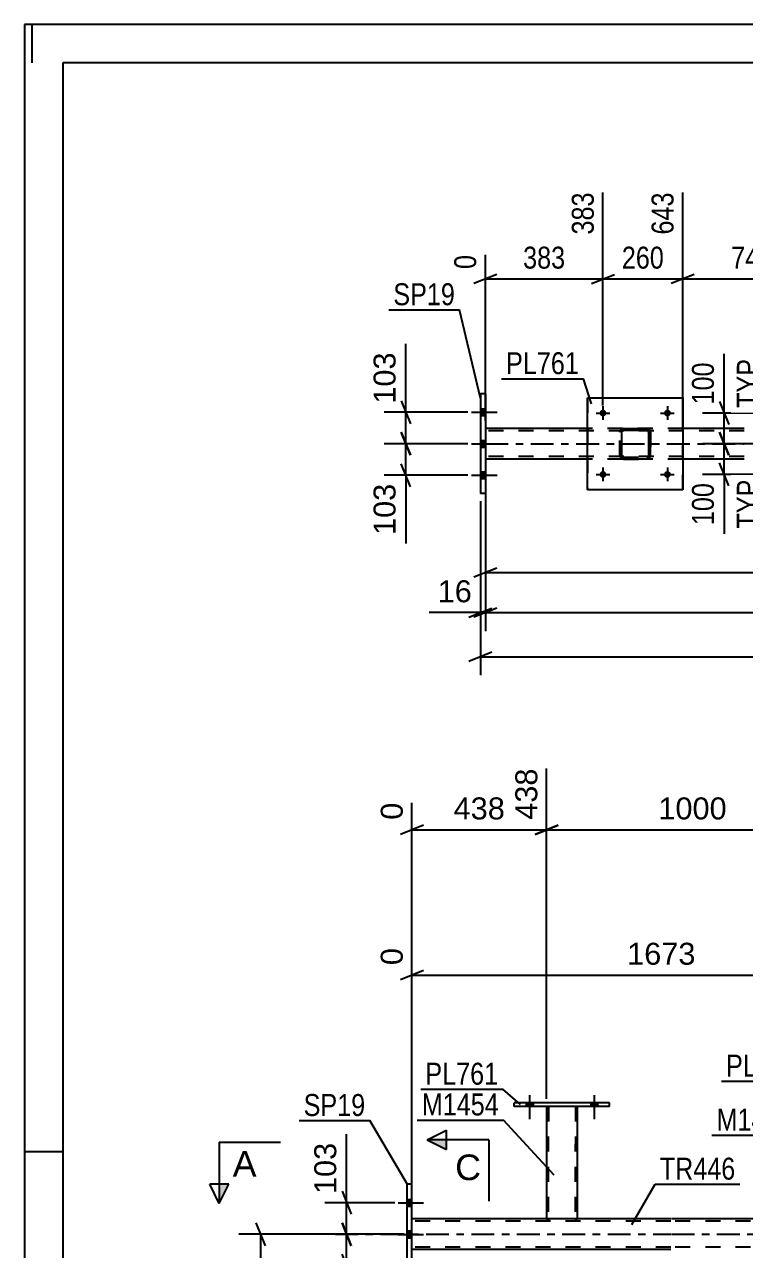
# Model space of a CAD drawing. Header units: millimetres. Extents: x 0 to 841, y 0 to 594.
# Drawn here: x 0 to 93.9, y 434.3 to 594 of the extents above; entities that cross this region are included whole.
import ezdxf

# ---------------------------------------------------------------- set-up
doc = ezdxf.new("R2010")
doc.units = ezdxf.units.MM
doc.linetypes.add('DXK_LINE_DOT2', pattern=[3.9198, 1.9599, -1.9599])
doc.linetypes.add('DXK_LINE_DOT3', pattern=[5.9187, 2.979, -0.9799, 0.9799, -0.9799])
doc.styles.add('Arial', font='ARIAL.TTF', dxfattribs={"height": 0.2})
doc.styles.add('Arial Narrow', font='ARIALN.TTF', dxfattribs={"height": 0.2})

# ---------------------------------------------------------------- blocks, each defined once
blk = doc.blocks.new('Unknown-318892525-1113')
at = {"color": 5, "linetype": 'Continuous'}
for p, q in [((841, 594), (0, 594)), ((0, 594), (0, 0)), ((1, 589), (1, 594)), ((836, 589), (5, 589)), ((5, 589), (5, 5)), ((5, 447), (0, 447))]:
    blk.add_line(p, q, dxfattribs=at)
blk = doc.blocks.new('Part-318892525-4693 - 4655')
at = {"color": 2, "linetype": 'Continuous'}
for p, q in [((49.87, 429.78), (49.87, 442.78)), ((50.51, 442.78), (49.87, 442.78)), ((50.51, 429.78), (50.51, 442.78)), ((49.87, 429.78), (50.51, 429.78))]:
    blk.add_line(p, q, dxfattribs=at)
blk = doc.blocks.new('Bolt-318892525-4871 - 4655')
at = {"linetype": 'Continuous'}
for points in [[(50.51, 439.94), (50.51, 440.82), (49.87, 440.82), (49.87, 439.94)], [(50.51, 439.94), (50.51, 440.82), (49.87, 440.82), (49.87, 439.94)], [(50.51, 439.94), (50.51, 440.82), (49.87, 440.82), (49.87, 439.94)], [(50.51, 435.82), (50.51, 436.7), (49.87, 436.7), (49.87, 435.82)], [(50.51, 435.82), (50.51, 436.7), (49.87, 436.7), (49.87, 435.82)], [(50.51, 431.74), (50.51, 432.62), (49.87, 432.62), (49.87, 431.74)], [(50.51, 431.74), (50.51, 432.62), (49.87, 432.62), (49.87, 431.74)], [(50.51, 431.74), (50.51, 432.62), (49.87, 432.62), (49.87, 431.74)]]:
    blk.add_hatch(color=1, dxfattribs=at).paths.add_polyline_path(points)
at = {"color": 1, "linetype": 'Continuous'}
for p, q in [((49.87, 440.82), (50.51, 440.82)), ((49.87, 440.82), (50.51, 440.82)), ((49.87, 440.82), (50.51, 440.82)), ((48.71, 440.38), (52.03, 440.38)), ((48.71, 440.38), (52.03, 440.38)), ((48.71, 440.38), (52.03, 440.38)), ((49.87, 439.94), (50.51, 439.94)), ((49.87, 439.94), (50.51, 439.94)), ((49.87, 439.94), (50.51, 439.94)), ((48.71, 436.26), (52.03, 436.26)), ((48.71, 436.26), (52.03, 436.26)), ((49.87, 436.7), (50.51, 436.7)), ((49.87, 436.7), (50.51, 436.7)), ((49.87, 435.82), (50.51, 435.82)), ((49.87, 435.82), (50.51, 435.82)), ((48.71, 432.18), (52.03, 432.18)), ((48.71, 432.18), (52.03, 432.18)), ((48.71, 432.18), (52.03, 432.18)), ((49.87, 432.62), (50.51, 432.62)), ((49.87, 432.62), (50.51, 432.62)), ((49.87, 432.62), (50.51, 432.62)), ((49.87, 431.74), (50.51, 431.74)), ((49.87, 431.74), (50.51, 431.74)), ((49.87, 431.74), (50.51, 431.74))]:
    blk.add_line(p, q, dxfattribs=at)
blk = doc.blocks.new('Part-318892525-5019 - 4655')
at = {"color": 2, "linetype": 'Continuous'}
for p, q in [((68.05, 452.92), (68.04, 438.28)), ((72.05, 452.92), (72.04, 438.28)), ((68.08, 438.28), (68.04, 438.28)), ((68.18, 438.28), (68.08, 438.28)), ((68.34, 438.28), (68.18, 438.28)), ((71.74, 438.28), (68.34, 438.28)), ((71.9, 438.28), (71.74, 438.28)), ((72, 438.28), (71.9, 438.28)), ((72.04, 438.28), (72, 438.28))]:
    blk.add_line(p, q, dxfattribs=at)
at = {"color": 7, "linetype": 'DXK_LINE_DOT2'}
for p, q in [((68.05, 452.92), (68.05, 452.92)), ((68.05, 452.92), (68.05, 452.92)), ((68.05, 452.92), (68.05, 452.92)), ((68.08, 452.92), (68.05, 452.92)), ((68.05, 452.92), (68.08, 452.92)), ((68.19, 452.92), (68.08, 452.92)), ((68.08, 452.92), (68.19, 452.92)), ((68.34, 452.92), (68.19, 452.92)), ((68.19, 452.92), (68.34, 452.92)), ((68.29, 452.92), (68.28, 438.28)), ((68.29, 452.92), (68.29, 452.92)), ((68.3, 452.92), (68.29, 452.92)), ((68.29, 452.92), (68.3, 452.92)), ((68.36, 452.92), (68.3, 452.92)), ((68.3, 452.92), (68.36, 452.92)), ((71.75, 452.92), (68.34, 452.92)), ((71.75, 452.92), (68.34, 452.92)), ((71.66, 452.92), (68.36, 452.92)), ((68.36, 452.92), (68.43, 452.92)), ((71.74, 452.92), (68.43, 452.92)), ((71.74, 452.92), (71.66, 452.92)), ((71.79, 452.92), (71.74, 452.92)), ((71.74, 452.92), (71.79, 452.92)), ((71.75, 452.92), (71.91, 452.92)), ((71.91, 452.92), (71.75, 452.92)), ((71.81, 452.92), (71.79, 452.92)), ((71.79, 452.92), (71.81, 452.92)), ((71.81, 452.92), (71.8, 438.28)), ((71.81, 452.92), (71.81, 452.92)), ((71.91, 452.92), (72.01, 452.92)), ((72.01, 452.92), (71.91, 452.92)), ((72.01, 452.92), (72.05, 452.92)), ((72.05, 452.92), (72.01, 452.92)), ((72.05, 452.92), (72.05, 452.92)), ((72.05, 452.92), (72.05, 452.92)), ((72.05, 452.92), (72.05, 452.92)), ((68.04, 438.28), (68.08, 438.28)), ((68.08, 438.28), (68.18, 438.28)), ((68.18, 438.28), (68.34, 438.28)), ((68.3, 438.28), (68.28, 438.28)), ((68.28, 438.28), (68.3, 438.28)), ((68.35, 438.28), (68.3, 438.28)), ((68.3, 438.28), (68.34, 438.28)), ((71.74, 438.28), (68.34, 438.28)), ((68.34, 438.28), (68.35, 438.28)), ((71.65, 438.28), (68.35, 438.28)), ((68.35, 438.28), (68.43, 438.28)), ((71.73, 438.28), (68.43, 438.28)), ((71.73, 438.28), (71.65, 438.28)), ((71.78, 438.28), (71.73, 438.28)), ((71.73, 438.28), (71.78, 438.28)), ((71.74, 438.28), (71.9, 438.28)), ((71.8, 438.28), (71.78, 438.28)), ((71.78, 438.28), (71.8, 438.28)), ((71.9, 438.28), (72, 438.28)), ((72, 438.28), (72.04, 438.28))]:
    blk.add_line(p, q, dxfattribs=at)
blk = doc.blocks.new('Part-318892525-5024 - 4655')
at = {"color": 2, "linetype": 'Continuous'}
for p, q in [((63.85, 452.92), (63.85, 453.4)), ((76.25, 453.4), (63.85, 453.4)), ((76.25, 452.92), (63.85, 452.92)), ((76.25, 452.92), (76.25, 453.4))]:
    blk.add_line(p, q, dxfattribs=at)
blk = doc.blocks.new('Part-318892525-5029 - 4655')
at = {"color": 2, "linetype": 'Continuous'}
for p, q in [((68.04, 438.28), (50.51, 438.28)), ((84.25, 438.28), (72.04, 438.28)), ((106.1, 438.28), (84.35, 438.28)), ((84.25, 434.28), (50.51, 434.28))]:
    blk.add_line(p, q, dxfattribs=at)
at = {"color": 7, "linetype": 'DXK_LINE_DOT2'}
for p, q in [((50.51, 434.28), (50.51, 438.28)), ((84.25, 437.96), (50.51, 437.96)), ((72.04, 438.28), (68.04, 438.28)), ((768.84, 437.96), (84.35, 437.96)), ((84.25, 434.6), (50.51, 434.6)), ((768.84, 434.6), (84.35, 434.6))]:
    blk.add_line(p, q, dxfattribs=at)
at = {"color": 7, "linetype": 'DXK_LINE_DOT3'}
for p, q in [((40.51, 436.28), (84.25, 436.28)), ((84.35, 436.28), (778.64, 436.28))]:
    blk.add_line(p, q, dxfattribs=at)
blk = doc.blocks.new('Bolt-318892525-5100 - 4655')
at = {"linetype": 'Continuous'}
for points in [[(65.41, 452.92), (66.29, 452.92), (66.29, 453.4), (65.41, 453.4)], [(73.81, 452.92), (74.69, 452.92), (74.69, 453.4), (73.81, 453.4)]]:
    blk.add_hatch(color=1, dxfattribs=at).paths.add_polyline_path(points)
at = {"color": 1, "linetype": 'Continuous'}
for p, q in [((65.85, 454.4), (65.85, 451.28)), ((74.25, 454.4), (74.25, 451.28)), ((65.41, 453.4), (65.41, 452.92)), ((66.29, 453.4), (66.29, 452.92)), ((73.81, 453.4), (73.81, 452.92)), ((74.69, 453.4), (74.69, 452.92))]:
    blk.add_line(p, q, dxfattribs=at)
blk = doc.blocks.new('Bolt-318892525-5129 - 4655')
at = {"linetype": 'Continuous'}
for points in [[(65.41, 452.92), (66.29, 452.92), (66.29, 453.4), (65.41, 453.4)], [(73.81, 452.92), (74.69, 452.92), (74.69, 453.4), (73.81, 453.4)]]:
    blk.add_hatch(color=1, dxfattribs=at).paths.add_polyline_path(points)
at = {"color": 1, "linetype": 'Continuous'}
for p, q in [((65.85, 454.4), (65.85, 451.28)), ((74.25, 454.4), (74.25, 451.28)), ((65.41, 453.4), (65.41, 452.92)), ((66.29, 453.4), (66.29, 452.92)), ((73.81, 453.4), (73.81, 452.92)), ((74.69, 453.4), (74.69, 452.92))]:
    blk.add_line(p, q, dxfattribs=at)
blk = doc.blocks.new('Part-318892525-6570 - 6435')
at = {"color": 2, "linetype": 'Continuous'}
for p, q in [((60.08, 545.84), (59.44, 545.84)), ((59.44, 545.84), (59.44, 532.84)), ((60.08, 545.84), (60.08, 532.84)), ((60.08, 532.84), (59.44, 532.84))]:
    blk.add_line(p, q, dxfattribs=at)
blk = doc.blocks.new('Bolt-318892525-6442 - 6435')
at = {"linetype": 'Continuous'}
for points in [[(74.97, 543.34), (74.98, 543.43), (75.01, 543.52), (75.05, 543.6), (75.12, 543.66), (75.19, 543.72), (75.27, 543.76), (75.36, 543.77), (75.46, 543.77), (75.55, 543.76), (75.63, 543.72), (75.7, 543.66), (75.77, 543.6), (75.81, 543.52), (75.84, 543.43), (75.85, 543.34), (75.84, 543.25), (75.81, 543.16), (75.77, 543.08), (75.7, 543.01), (75.63, 542.96), (75.55, 542.92), (75.46, 542.9), (75.36, 542.9), (75.27, 542.92), (75.19, 542.96), (75.12, 543.01), (75.05, 543.08), (75.01, 543.16), (74.98, 543.25)], [(83.37, 543.34), (83.38, 543.43), (83.41, 543.52), (83.45, 543.6), (83.52, 543.66), (83.59, 543.72), (83.67, 543.76), (83.76, 543.77), (83.86, 543.77), (83.95, 543.76), (84.03, 543.72), (84.1, 543.66), (84.17, 543.6), (84.21, 543.52), (84.24, 543.43), (84.25, 543.34), (84.24, 543.25), (84.21, 543.16), (84.17, 543.08), (84.1, 543.01), (84.03, 542.96), (83.95, 542.92), (83.86, 542.9), (83.76, 542.9), (83.67, 542.92), (83.59, 542.96), (83.52, 543.01), (83.45, 543.08), (83.41, 543.16), (83.38, 543.25)]]:
    blk.add_hatch(color=1, dxfattribs=at).paths.add_polyline_path(points)
at = {"color": 1, "linetype": 'Continuous'}
for p, q in [((74.53, 543.34), (76.29, 543.34)), ((75.41, 544.22), (75.41, 542.46)), ((82.93, 543.34), (84.69, 543.34)), ((83.81, 544.22), (83.81, 542.46))]:
    blk.add_line(p, q, dxfattribs=at)
blk = doc.blocks.new('Part-318892525-6510 - 6435')
at = {"color": 7, "linetype": 'DXK_LINE_DOT2'}
for p, q in [((77.6, 540.86), (77.64, 541.04)), ((77.6, 540.86), (77.61, 540.86)), ((77.6, 537.82), (77.6, 540.86)), ((77.65, 541.04), (77.61, 540.86)), ((77.61, 537.82), (77.61, 540.86)), ((77.86, 540.95), (77.84, 540.86)), ((77.85, 540.86), (77.84, 540.86)), ((77.84, 540.86), (77.84, 537.82)), ((77.85, 540.86), (77.87, 540.95)), ((77.85, 537.82), (77.85, 540.86)), ((77.92, 541.03), (77.86, 540.95)), ((77.87, 540.95), (77.92, 541.03)), ((77.9, 541.3), (78.08, 541.34)), ((78.09, 541.34), (77.91, 541.3)), ((77.92, 541.03), (78, 541.08)), ((77.99, 541.08), (77.92, 541.03)), ((78.08, 541.1), (77.99, 541.08)), ((78, 541.08), (78.09, 541.1)), ((78.09, 541.34), (78.08, 541.34)), ((78.08, 541.34), (81.12, 541.34)), ((78.08, 541.1), (78.09, 541.1)), ((81.12, 541.1), (78.08, 541.1)), ((78.09, 541.34), (81.13, 541.34)), ((78.09, 541.1), (81.13, 541.1)), ((81.12, 541.34), (81.13, 541.34)), ((81.12, 541.34), (81.31, 541.3)), ((81.13, 541.1), (81.12, 541.1)), ((81.22, 541.08), (81.12, 541.1)), ((81.31, 541.3), (81.13, 541.34)), ((81.13, 541.1), (81.22, 541.08)), ((81.22, 541.08), (81.22, 541.08)), ((81.22, 541.08), (81.3, 541.03)), ((81.29, 541.03), (81.22, 541.08)), ((81.35, 540.95), (81.29, 541.03)), ((81.3, 541.03), (81.35, 540.95)), ((81.35, 540.95), (81.37, 540.86)), ((81.36, 540.86), (81.35, 540.95)), ((81.37, 540.86), (81.36, 540.86)), ((81.36, 540.86), (81.36, 537.82)), ((81.37, 537.82), (81.37, 540.86)), ((81.57, 541.04), (81.6, 540.86)), ((81.61, 540.86), (81.57, 541.04)), ((81.61, 540.86), (81.6, 540.86)), ((81.6, 540.86), (81.6, 537.82)), ((81.61, 537.82), (81.61, 540.86)), ((77.61, 537.82), (77.6, 537.82)), ((77.64, 537.63), (77.6, 537.82)), ((77.61, 537.82), (77.65, 537.63)), ((77.84, 537.82), (77.85, 537.82)), ((77.84, 537.82), (77.86, 537.73)), ((77.87, 537.72), (77.85, 537.82)), ((77.86, 537.73), (77.92, 537.65)), ((77.92, 537.65), (77.87, 537.72)), ((77.9, 537.37), (77.91, 537.37)), ((78.08, 537.34), (77.9, 537.37)), ((77.91, 537.37), (78.09, 537.34)), ((78, 537.59), (77.92, 537.65)), ((77.92, 537.65), (77.99, 537.6)), ((77.99, 537.6), (78.08, 537.58)), ((78.09, 537.58), (78, 537.59)), ((78.09, 537.58), (78.08, 537.58)), ((78.08, 537.58), (81.12, 537.58)), ((78.09, 537.34), (78.08, 537.34)), ((78.08, 537.34), (81.12, 537.34)), ((78.09, 537.58), (81.13, 537.58)), ((78.09, 537.34), (81.13, 537.34)), ((81.12, 537.58), (81.22, 537.6)), ((81.12, 537.58), (81.13, 537.58)), ((81.31, 537.37), (81.12, 537.34)), ((81.12, 537.34), (81.13, 537.34)), ((81.22, 537.59), (81.13, 537.58)), ((81.13, 537.34), (81.31, 537.37)), ((81.3, 537.65), (81.22, 537.59)), ((81.22, 537.6), (81.29, 537.65)), ((81.29, 537.65), (81.35, 537.73)), ((81.35, 537.72), (81.3, 537.65)), ((81.37, 537.82), (81.35, 537.72)), ((81.35, 537.73), (81.36, 537.82)), ((81.36, 537.82), (81.37, 537.82)), ((81.6, 537.82), (81.57, 537.63)), ((81.57, 537.63), (81.61, 537.82)), ((81.6, 537.82), (81.61, 537.82))]:
    blk.add_line(p, q, dxfattribs=at)
at = {"color": 7, "linetype": 'DXK_LINE_DOT3'}
blk.add_line((79.61, 539.34), (79.6, 539.34), dxfattribs=at)
at = {"color": 7, "linetype": 'DXK_LINE_DOT2'}
for centre, start, end in [((78.08, 540.86), 112.5, 157.5), ((78.09, 540.86), 112.5, 157.5), ((81.12, 540.86), 22.5, 67.5), ((81.13, 540.86), 22.5, 67.5), ((78.08, 537.82), 202.5, 247.5), ((78.09, 537.82), 202.5, 247.5), ((81.12, 537.82), 292.5, 337.5), ((81.13, 537.82), 292.5, 337.5)]:
    blk.add_arc(centre, 0.48, start, end, dxfattribs=at)
blk = doc.blocks.new('Bolt-318892525-6516 - 6435')
at = {"linetype": 'Continuous'}
for points in [[(59.44, 543.88), (59.44, 543), (60.08, 543), (60.08, 543.88)], [(59.44, 543.88), (59.44, 543), (60.08, 543), (60.08, 543.88)], [(59.44, 543.88), (59.44, 543), (60.08, 543), (60.08, 543.88)], [(59.44, 539.76), (59.44, 538.88), (60.08, 538.88), (60.08, 539.76)], [(59.44, 539.76), (59.44, 538.88), (60.08, 538.88), (60.08, 539.76)], [(59.44, 535.68), (59.44, 534.8), (60.08, 534.8), (60.08, 535.68)], [(59.44, 535.68), (59.44, 534.8), (60.08, 534.8), (60.08, 535.68)], [(59.44, 535.68), (59.44, 534.8), (60.08, 534.8), (60.08, 535.68)]]:
    blk.add_hatch(color=1, dxfattribs=at).paths.add_polyline_path(points)
at = {"color": 1, "linetype": 'Continuous'}
for p, q in [((58.28, 543.44), (61.6, 543.44)), ((58.28, 543.44), (61.6, 543.44)), ((58.28, 543.44), (61.6, 543.44)), ((59.44, 543.88), (60.08, 543.88)), ((59.44, 543.88), (60.08, 543.88)), ((59.44, 543.88), (60.08, 543.88)), ((59.44, 543), (60.08, 543)), ((59.44, 543), (60.08, 543)), ((59.44, 543), (60.08, 543)), ((58.28, 539.32), (61.6, 539.32)), ((58.28, 539.32), (61.6, 539.32)), ((59.44, 539.76), (60.08, 539.76)), ((59.44, 539.76), (60.08, 539.76)), ((59.44, 538.88), (60.08, 538.88)), ((59.44, 538.88), (60.08, 538.88)), ((58.28, 535.24), (61.6, 535.24)), ((58.28, 535.24), (61.6, 535.24)), ((58.28, 535.24), (61.6, 535.24)), ((59.44, 535.68), (60.08, 535.68)), ((59.44, 535.68), (60.08, 535.68)), ((59.44, 535.68), (60.08, 535.68)), ((59.44, 534.8), (60.08, 534.8)), ((59.44, 534.8), (60.08, 534.8)), ((59.44, 534.8), (60.08, 534.8))]:
    blk.add_line(p, q, dxfattribs=at)
blk = doc.blocks.new('Bolt-318892525-6454 - 6435')
at = {"linetype": 'Continuous'}
for points in [[(74.97, 535.34), (74.98, 535.43), (75.01, 535.52), (75.05, 535.6), (75.12, 535.66), (75.19, 535.72), (75.27, 535.76), (75.36, 535.77), (75.46, 535.77), (75.55, 535.76), (75.63, 535.72), (75.7, 535.66), (75.77, 535.6), (75.81, 535.52), (75.84, 535.43), (75.85, 535.34), (75.84, 535.25), (75.81, 535.16), (75.77, 535.08), (75.7, 535.01), (75.63, 534.96), (75.55, 534.92), (75.46, 534.9), (75.36, 534.9), (75.27, 534.92), (75.19, 534.96), (75.12, 535.01), (75.05, 535.08), (75.01, 535.16), (74.98, 535.25)], [(83.37, 535.34), (83.38, 535.43), (83.41, 535.52), (83.45, 535.6), (83.52, 535.66), (83.59, 535.72), (83.67, 535.76), (83.76, 535.77), (83.86, 535.77), (83.95, 535.76), (84.03, 535.72), (84.1, 535.66), (84.17, 535.6), (84.21, 535.52), (84.24, 535.43), (84.25, 535.34), (84.24, 535.25), (84.21, 535.16), (84.17, 535.08), (84.1, 535.01), (84.03, 534.96), (83.95, 534.92), (83.86, 534.9), (83.76, 534.9), (83.67, 534.92), (83.59, 534.96), (83.52, 535.01), (83.45, 535.08), (83.41, 535.16), (83.38, 535.25)]]:
    blk.add_hatch(color=1, dxfattribs=at).paths.add_polyline_path(points)
at = {"color": 1, "linetype": 'Continuous'}
for p, q in [((74.53, 535.34), (76.29, 535.34)), ((75.41, 536.22), (75.41, 534.46)), ((82.93, 535.34), (84.69, 535.34)), ((83.81, 536.22), (83.81, 534.46))]:
    blk.add_line(p, q, dxfattribs=at)
blk = doc.blocks.new('Part-318892525-6492 - 6435')
at = {"color": 2, "linetype": 'Continuous'}
for p, q in [((73.41, 541.34), (60.08, 541.34)), ((93.81, 541.34), (85.81, 541.34)), ((73.41, 537.34), (60.08, 537.34)), ((93.81, 537.34), (85.81, 537.34))]:
    blk.add_line(p, q, dxfattribs=at)
at = {"color": 7, "linetype": 'DXK_LINE_DOT2'}
for p, q in [((60.08, 541.34), (60.08, 537.34)), ((93.81, 541.02), (60.08, 541.02)), ((85.81, 541.34), (73.41, 541.34)), ((93.81, 537.66), (60.08, 537.66)), ((85.81, 537.34), (73.41, 537.34))]:
    blk.add_line(p, q, dxfattribs=at)
at = {"color": 7, "linetype": 'DXK_LINE_DOT3'}
blk.add_line((60.08, 539.34), (93.81, 539.34), dxfattribs=at)
blk = doc.blocks.new('Part-318892525-6497 - 6435')
at = {"color": 2, "linetype": 'Continuous'}
for p, q in [((73.41, 533.34), (73.41, 545.34)), ((73.41, 545.34), (73.41, 545.34)), ((73.41, 545.34), (85.81, 545.34)), ((85.81, 545.34), (85.81, 533.34)), ((73.41, 533.34), (73.41, 533.34)), ((85.81, 533.34), (73.41, 533.34))]:
    blk.add_line(p, q, dxfattribs=at)
at = {"color": 7, "linetype": 'DXK_LINE_DOT2'}
for p, q in [((73.41, 545.34), (73.41, 533.34)), ((73.41, 545.34), (73.41, 545.34)), ((85.81, 533.34), (85.81, 545.34)), ((73.41, 533.34), (73.41, 533.34))]:
    blk.add_line(p, q, dxfattribs=at)
blk = doc.blocks.new('StraightDimension-318892525-6076 - 4655')
at = {"color": 7, "linetype": 'Continuous'}
for p, q in [((31.4, 434.78), (30.2, 437.78)), ((49.51, 436.28), (27.95, 436.28)), ((30.8, 310.42), (30.8, 436.28)), ((30.2, 311.92), (31.4, 308.92)), ((92.51, 310.42), (27.95, 310.42))]:
    blk.add_line(p, q, dxfattribs=at)
at = {"color": 0}
blk.add_wipeout([(30.05, 378.4), (25.85, 378.4), (25.85, 368.31), (30.05, 368.31)], dxfattribs=at)
at = {"color": 3, "style": 'Arial'}
blk.add_text('3147', height=2.865, rotation=90.0002, dxfattribs=at).set_placement((29.45, 368.91))
blk = doc.blocks.new('StraightDimension-318892525-5683 - 4655')
at = {"color": 7, "linetype": 'Continuous'}
for p, q in [((41.39, 441.88), (42.59, 438.88)), ((48.28, 440.38), (39.14, 440.38)), ((41.99, 436.28), (41.99, 440.38)), ((42.59, 434.78), (41.39, 437.78)), ((48.87, 436.28), (39.14, 436.28))]:
    blk.add_line(p, q, dxfattribs=at)
at = {"color": 0}
blk.add_wipeout([(41.24, 448.78), (37.04, 448.78), (37.04, 440.91), (41.24, 440.91)], dxfattribs=at)
at = {"color": 7, "linetype": 'Continuous'}
blk.add_line((41.99, 440.38), (41.99, 449.3), dxfattribs=at)
blk.add_line((41.99, 440.38), (41.99, 449.3), dxfattribs=at)
at = {"color": 3, "style": 'Arial'}
blk.add_text('103', height=2.865, rotation=90.0002, dxfattribs=at).set_placement((40.64, 441.51))
blk = doc.blocks.new('StraightDimension-318892525-5236 - 4655')
at = {"color": 7, "linetype": 'Continuous'}
for p, q in [((115.49, 435.28), (115.49, 480.25)), ((50.51, 439.28), (50.51, 473.58)), ((52.01, 470.66), (49.01, 469.46)), ((50.51, 470.06), (115.49, 470.06)), ((113.99, 469.46), (116.99, 470.66))]:
    blk.add_line(p, q, dxfattribs=at)
at = {"color": 0, "linetype": 'Continuous'}
for points in [[(114.89, 480.85), (110.69, 480.85), (110.69, 470.76), (114.89, 470.76)], [(49.91, 474.18), (45.71, 474.18), (45.71, 470.76), (49.91, 470.76)]]:
    blk.add_wipeout(points, dxfattribs=at)
at = {"color": 0}
blk.add_wipeout([(88.05, 470.81), (88.05, 475.01), (77.96, 475.01), (77.96, 470.81)], dxfattribs=at)
at = {"color": 3, "linetype": 'Continuous', "style": 'Arial'}
for s, height, p in [('1673', 2.865, (114.29, 471.36)), ('0', 2.87, (49.31, 471.36))]:
    blk.add_text(s, height=height, rotation=90.0002, dxfattribs=at).set_placement(p)
at = {"color": 3, "style": 'Arial'}
blk.add_text('1673', height=2.865, dxfattribs=at).set_placement((78.56, 471.41))
blk = doc.blocks.new('StraightDimension-318892525-5501 - 4655')
at = {"color": 7, "linetype": 'Continuous'}
for p, q in [((106.11, 453.91), (106.11, 499.2)), ((68.05, 453.92), (68.05, 496.98)), ((69.55, 489.61), (66.55, 488.41)), ((68.05, 489.01), (106.11, 489.01)), ((104.61, 488.41), (107.61, 489.61))]:
    blk.add_line(p, q, dxfattribs=at)
at = {"color": 0, "linetype": 'Continuous'}
blk.add_wipeout([(105.51, 499.8), (101.31, 499.8), (101.31, 489.71), (105.51, 489.71)], dxfattribs=at)
at = {"color": 0}
blk.add_wipeout([(92.12, 489.76), (92.12, 493.96), (82.03, 493.96), (82.03, 489.76)], dxfattribs=at)
at = {"color": 3, "linetype": 'Continuous', "style": 'Arial'}
blk.add_text('1438', height=2.865, rotation=90.0002, dxfattribs=at).set_placement((104.91, 490.31))
at = {"color": 3, "style": 'Arial'}
blk.add_text('1000', height=2.865, dxfattribs=at).set_placement((82.63, 490.36))
blk = doc.blocks.new('StraightDimension-318892525-5651 - 4655')
at = {"color": 7, "linetype": 'Continuous'}
for p, q in [((68.05, 453.92), (68.05, 496.98)), ((50.51, 439.28), (50.51, 492.53)), ((52.01, 489.61), (49.01, 488.41)), ((50.51, 489.01), (68.05, 489.01)), ((66.55, 488.41), (69.55, 489.61))]:
    blk.add_line(p, q, dxfattribs=at)
at = {"color": 0}
blk.add_wipeout([(63.21, 489.76), (63.21, 493.96), (55.34, 493.96), (55.34, 489.76)], dxfattribs=at)
at = {"color": 0, "linetype": 'Continuous'}
blk.add_wipeout([(49.91, 493.13), (45.71, 493.13), (45.71, 489.71), (49.91, 489.71)], dxfattribs=at)
at = {"color": 3, "linetype": 'Continuous', "style": 'Arial'}
blk.add_text('0', height=2.87, rotation=90.0002, dxfattribs=at).set_placement((49.31, 490.31))
at = {"color": 0, "linetype": 'Continuous'}
blk.add_wipeout([(67.45, 497.58), (63.25, 497.58), (63.25, 489.71), (67.45, 489.71)], dxfattribs=at)
at = {"color": 3, "linetype": 'Continuous', "style": 'Arial'}
blk.add_text('438', height=2.865, rotation=90.0002, dxfattribs=at).set_placement((66.85, 490.31))
at = {"color": 3, "style": 'Arial'}
blk.add_text('438', height=2.865, dxfattribs=at).set_placement((55.94, 490.36))
blk = doc.blocks.new('StraightDimension-318892525-5675 - 4655')
at = {"color": 7, "linetype": 'Continuous'}
for p, q in [((41.39, 437.78), (42.59, 434.78)), ((48.87, 436.28), (39.14, 436.28)), ((41.99, 432.18), (41.99, 436.28)), ((42.59, 430.68), (41.39, 433.68)), ((48.25, 432.18), (39.14, 432.18))]:
    blk.add_line(p, q, dxfattribs=at)
at = {"color": 0}
blk.add_wipeout([(41.24, 431.66), (37.04, 431.66), (37.04, 423.79), (41.24, 423.79)], dxfattribs=at)
at = {"color": 7, "linetype": 'Continuous'}
blk.add_line((41.99, 432.18), (41.99, 423.26), dxfattribs=at)
blk.add_line((41.99, 432.18), (41.99, 423.26), dxfattribs=at)
at = {"color": 3, "style": 'Arial'}
blk.add_text('103', height=2.865, rotation=90.0002, dxfattribs=at).set_placement((40.64, 424.39))
blk = doc.blocks.new('StraightDimension-318892525-6846 - 6435')
at = {"color": 7, "linetype": 'Continuous'}
for p, q in [((49.12, 540.84), (50.32, 537.84)), ((57.8, 539.34), (46.87, 539.34)), ((49.72, 535.24), (49.72, 539.34)), ((50.32, 533.74), (49.12, 536.74)), ((57.8, 535.24), (46.87, 535.24))]:
    blk.add_line(p, q, dxfattribs=at)
at = {"color": 0}
blk.add_wipeout([(48.97, 534.71), (44.77, 534.71), (44.77, 526.84), (48.97, 526.84)], dxfattribs=at)
at = {"color": 7, "linetype": 'Continuous'}
blk.add_line((49.72, 535.24), (49.72, 526.32), dxfattribs=at)
blk.add_line((49.72, 535.24), (49.72, 526.32), dxfattribs=at)
at = {"color": 3, "style": 'Arial'}
blk.add_text('103', height=2.865, rotation=90.0002, dxfattribs=at).set_placement((48.37, 527.44))
blk = doc.blocks.new('StraightDimension-318892525-12550 - 6435')
at = {"color": 7, "linetype": 'Continuous'}
for p, q in [((85.81, 542.34), (85.81, 572.11)), ((103.91, 544.34), (103.91, 569.44)), ((87.31, 561.42), (84.31, 560.22)), ((85.81, 560.82), (103.91, 560.82)), ((102.41, 560.22), (105.41, 561.42))]:
    blk.add_line(p, q, dxfattribs=at)
at = {"color": 0, "linetype": 'Continuous'}
blk.add_wipeout([(103.31, 570.04), (99.11, 570.04), (99.11, 561.52), (103.31, 561.52)], dxfattribs=at)
at = {"color": 0}
blk.add_wipeout([(98.2, 561.57), (98.2, 565.77), (91.52, 565.77), (91.52, 561.57)], dxfattribs=at)
at = {"color": 3, "linetype": 'Continuous', "style": 'Arial Narrow'}
blk.add_text('1384', height=2.863, rotation=90.0002, dxfattribs=at).set_placement((102.71, 562.12))
at = {"color": 3, "style": 'Arial Narrow'}
blk.add_text('740', height=2.863, dxfattribs=at).set_placement((92.12, 562.17))
blk = doc.blocks.new('StraightDimension-318892525-6877 - 6435')
at = {"color": 7, "linetype": 'Continuous'}
for p, q in [((59.44, 531.84), (59.44, 514.92)), ((60.08, 531.84), (60.08, 514.92)), ((57.94, 516.72), (60.94, 517.92)), ((61.58, 517.92), (58.58, 516.72)), ((59.44, 517.32), (60.08, 517.32))]:
    blk.add_line(p, q, dxfattribs=at)
at = {"color": 0}
blk.add_wipeout([(58.91, 518.07), (58.91, 522.27), (53.26, 522.27), (53.26, 518.07)], dxfattribs=at)
at = {"color": 7, "linetype": 'Continuous'}
blk.add_line((59.44, 517.32), (52.74, 517.32), dxfattribs=at)
blk.add_line((59.44, 517.32), (52.74, 517.32), dxfattribs=at)
at = {"color": 3, "style": 'Arial'}
blk.add_text('16', height=2.865, dxfattribs=at).set_placement((53.86, 518.67))
blk = doc.blocks.new('StraightDimension-318892525-6740 - 6435')
at = {"color": 7, "linetype": 'Continuous'}
for p, q in [((59.44, 531.84), (59.44, 509.16)), ((60.94, 512.16), (57.94, 510.96)), ((59.44, 511.56), (769.48, 511.56))]:
    blk.add_line(p, q, dxfattribs=at)
blk = doc.blocks.new('StraightDimension-318892525-6751 - 6435')
at = {"color": 7, "linetype": 'Continuous'}
for p, q in [((90.62, 544.84), (91.82, 541.84)), ((102.91, 543.34), (88.37, 543.34)), ((91.22, 539.34), (91.22, 543.34)), ((91.82, 537.84), (90.62, 540.84)), ((102.91, 539.34), (88.37, 539.34))]:
    blk.add_line(p, q, dxfattribs=at)
at = {"color": 0}
blk.add_wipeout([(90.47, 550.55), (86.27, 550.55), (86.27, 543.86), (90.47, 543.86)], dxfattribs=at)
at = {"color": 0, "linetype": 'Continuous'}
blk.add_wipeout([(96.32, 551), (92.12, 551), (92.12, 543.41), (96.32, 543.41)], dxfattribs=at)
at = {"color": 7, "linetype": 'Continuous'}
blk.add_line((91.22, 543.34), (91.22, 551.07), dxfattribs=at)
blk.add_line((91.22, 543.34), (91.22, 551.07), dxfattribs=at)
at = {"color": 3, "style": 'Arial Narrow'}
blk.add_text('100', height=2.863, rotation=90.0002, dxfattribs=at).set_placement((89.87, 544.46))
at = {"color": 3, "linetype": 'Continuous', "style": 'Arial Narrow'}
blk.add_text('TYP', height=2.863, rotation=90.0002, dxfattribs=at).set_placement((95.72, 544.01))
blk = doc.blocks.new('StraightDimension-318892525-6771 - 6435')
at = {"color": 7, "linetype": 'Continuous'}
for p, q in [((90.62, 540.84), (91.82, 537.84)), ((102.91, 539.34), (88.37, 539.34)), ((91.22, 535.34), (91.22, 539.34)), ((91.82, 533.84), (90.62, 536.84)), ((102.91, 535.34), (88.37, 535.34))]:
    blk.add_line(p, q, dxfattribs=at)
at = {"color": 0, "linetype": 'Continuous'}
blk.add_wipeout([(96.32, 535.26), (92.12, 535.26), (92.12, 527.68), (96.32, 527.68)], dxfattribs=at)
at = {"color": 0}
blk.add_wipeout([(90.47, 534.81), (86.27, 534.81), (86.27, 528.13), (90.47, 528.13)], dxfattribs=at)
at = {"color": 7, "linetype": 'Continuous'}
blk.add_line((91.22, 535.34), (91.22, 527.6), dxfattribs=at)
blk.add_line((91.22, 535.34), (91.22, 527.6), dxfattribs=at)
at = {"color": 3, "style": 'Arial Narrow'}
blk.add_text('100', height=2.863, rotation=90.0002, dxfattribs=at).set_placement((89.87, 528.73))
at = {"color": 3, "linetype": 'Continuous', "style": 'Arial Narrow'}
blk.add_text('TYP', height=2.863, rotation=90.0002, dxfattribs=at).set_placement((95.72, 528.28))
blk = doc.blocks.new('StraightDimension-318892525-6836 - 6435')
at = {"color": 7, "linetype": 'Continuous'}
for p, q in [((49.12, 544.94), (50.32, 541.94)), ((57.8, 543.44), (46.87, 543.44)), ((49.72, 539.34), (49.72, 543.44)), ((50.32, 537.84), (49.12, 540.84)), ((57.8, 539.34), (46.87, 539.34))]:
    blk.add_line(p, q, dxfattribs=at)
at = {"color": 0}
blk.add_wipeout([(48.97, 551.83), (44.77, 551.83), (44.77, 543.96), (48.97, 543.96)], dxfattribs=at)
at = {"color": 7, "linetype": 'Continuous'}
blk.add_line((49.72, 543.44), (49.72, 552.36), dxfattribs=at)
blk.add_line((49.72, 543.44), (49.72, 552.36), dxfattribs=at)
at = {"color": 3, "style": 'Arial'}
blk.add_text('103', height=2.865, rotation=90.0002, dxfattribs=at).set_placement((48.37, 544.56))
blk = doc.blocks.new('StraightDimension-318892525-6867 - 6435')
at = {"color": 7, "linetype": 'Continuous'}
for p, q in [((60.08, 531.84), (60.08, 514.92)), ((61.58, 517.92), (58.58, 516.72)), ((60.08, 517.32), (768.84, 517.32))]:
    blk.add_line(p, q, dxfattribs=at)
blk = doc.blocks.new('StraightDimension-318892525-7521 - 6435')
at = {"color": 7, "linetype": 'Continuous'}
for p, q in [((60.08, 536.34), (60.08, 520.13)), ((61.58, 523.13), (58.58, 521.93)), ((60.08, 522.53), (713.74, 522.53))]:
    blk.add_line(p, q, dxfattribs=at)
blk = doc.blocks.new('StraightDimension-318892525-12551 - 6435')
at = {"color": 7, "linetype": 'Continuous'}
for p, q in [((75.41, 544.34), (75.41, 572.11)), ((85.81, 542.34), (85.81, 572.11)), ((73.91, 560.22), (76.91, 561.42)), ((75.41, 560.82), (85.81, 560.82)), ((87.31, 561.42), (84.31, 560.22))]:
    blk.add_line(p, q, dxfattribs=at)
at = {"color": 0}
blk.add_wipeout([(83.95, 561.57), (83.95, 565.77), (77.27, 565.77), (77.27, 561.57)], dxfattribs=at)
at = {"color": 3, "style": 'Arial Narrow'}
blk.add_text('260', height=2.863, dxfattribs=at).set_placement((77.87, 562.17))
at = {"color": 0, "linetype": 'Continuous'}
blk.add_wipeout([(85.21, 572.71), (81.01, 572.71), (81.01, 566.02), (85.21, 566.02)], dxfattribs=at)
at = {"color": 3, "linetype": 'Continuous', "style": 'Arial Narrow'}
blk.add_text('643', height=2.863, rotation=90.0002, dxfattribs=at).set_placement((84.61, 566.62))
blk = doc.blocks.new('StraightDimension-318892525-12552 - 6435')
at = {"color": 7, "linetype": 'Continuous'}
for p, q in [((75.41, 544.34), (75.41, 572.11)), ((60.08, 542.34), (60.08, 563.95)), ((61.58, 561.42), (58.58, 560.22)), ((60.08, 560.82), (75.41, 560.82)), ((73.91, 560.22), (76.91, 561.42))]:
    blk.add_line(p, q, dxfattribs=at)
at = {"color": 0}
blk.add_wipeout([(71.09, 561.57), (71.09, 565.77), (64.4, 565.77), (64.4, 561.57)], dxfattribs=at)
at = {"color": 0, "linetype": 'Continuous'}
blk.add_wipeout([(59.48, 564.55), (55.28, 564.55), (55.28, 561.52), (59.48, 561.52)], dxfattribs=at)
at = {"color": 3, "linetype": 'Continuous', "style": 'Arial Narrow'}
blk.add_text('0', height=2.86, rotation=90.0002, dxfattribs=at).set_placement((58.88, 562.12))
at = {"color": 3, "style": 'Arial Narrow'}
blk.add_text('383', height=2.863, dxfattribs=at).set_placement((65, 562.17))
at = {"color": 0, "linetype": 'Continuous'}
blk.add_wipeout([(74.81, 572.71), (70.61, 572.71), (70.61, 566.02), (74.81, 566.02)], dxfattribs=at)
at = {"color": 3, "linetype": 'Continuous', "style": 'Arial Narrow'}
blk.add_text('383', height=2.863, rotation=90.0002, dxfattribs=at).set_placement((74.21, 566.62))
blk = doc.blocks.new('Mark-318892525-4689 - 4655')
at = {"color": 0}
blk.add_wipeout([(44.43, 451.69), (44.43, 454.69), (36.39, 454.69), (36.39, 451.69)], dxfattribs=at)
blk.add_wipeout([(44.43, 451.69), (44.43, 454.69), (36.39, 454.69), (36.39, 451.69)], dxfattribs=at)
at = {"color": 30, "linetype": 'Continuous'}
for p in [(35.79, 451.09), (49.94, 442.77)]:
    blk.add_line(p, (45.03, 451.09), dxfattribs=at)
at = {"color": 3, "style": 'Arial Narrow'}
blk.add_text('SP19', height=2.863, dxfattribs=at).set_placement((36.39, 451.69))
blk = doc.blocks.new('Mark-318892525-4929 - 4655')
at = {"color": 0}
blk.add_wipeout([(100.26, 449.79), (100.26, 452.79), (90.21, 452.79), (90.21, 449.79)], dxfattribs=at)
blk.add_wipeout([(100.26, 449.79), (100.26, 452.79), (90.21, 452.79), (90.21, 449.79)], dxfattribs=at)
at = {"color": 30, "linetype": 'Continuous'}
for p in [(89.61, 449.19), (106.13, 442.19)]:
    blk.add_line(p, (100.86, 449.19), dxfattribs=at)
at = {"color": 3, "style": 'Arial Narrow'}
blk.add_text('M1454', height=2.863, dxfattribs=at).set_placement((90.21, 449.79))
blk = doc.blocks.new('Mark-318892525-4964 - 4655')
at = {"color": 0}
blk.add_wipeout([(100.97, 456.82), (100.97, 459.82), (91.46, 459.82), (91.46, 456.82)], dxfattribs=at)
blk.add_wipeout([(100.97, 456.82), (100.97, 459.82), (91.46, 459.82), (91.46, 456.82)], dxfattribs=at)
at = {"color": 30, "linetype": 'Continuous'}
for p in [(90.86, 456.22), (102.32, 452.92)]:
    blk.add_line(p, (101.57, 456.22), dxfattribs=at)
at = {"color": 3, "style": 'Arial Narrow'}
blk.add_text('PL761', height=2.863, dxfattribs=at).set_placement((91.46, 456.82))
blk = doc.blocks.new('Mark-318892525-5015 - 4655')
at = {"color": 0}
blk.add_wipeout([(61.84, 451.76), (61.84, 454.76), (51.79, 454.76), (51.79, 451.76)], dxfattribs=at)
blk.add_wipeout([(61.84, 451.76), (61.84, 454.76), (51.79, 454.76), (51.79, 451.76)], dxfattribs=at)
at = {"color": 30, "linetype": 'Continuous'}
for p in [(51.19, 451.16), (69.06, 443.99)]:
    blk.add_line(p, (62.44, 451.16), dxfattribs=at)
at = {"color": 3, "style": 'Arial Narrow'}
blk.add_text('M1454', height=2.863, dxfattribs=at).set_placement((51.79, 451.76))
blk = doc.blocks.new('Mark-318892525-5020 - 4655')
at = {"color": 0}
blk.add_wipeout([(61.77, 455.77), (61.77, 458.77), (52.26, 458.77), (52.26, 455.77)], dxfattribs=at)
blk.add_wipeout([(61.77, 455.77), (61.77, 458.77), (52.26, 458.77), (52.26, 455.77)], dxfattribs=at)
at = {"color": 30, "linetype": 'Continuous'}
for p in [(51.66, 455.17), (64.64, 453.18)]:
    blk.add_line(p, (62.37, 455.17), dxfattribs=at)
at = {"color": 3, "style": 'Arial Narrow'}
blk.add_text('PL761', height=2.863, dxfattribs=at).set_placement((52.26, 455.77))
blk = doc.blocks.new('Mark-318892525-5025 - 4655')
at = {"color": 0}
blk.add_wipeout([(92.67, 443.39), (92.67, 446.39), (82.81, 446.39), (82.81, 443.39)], dxfattribs=at)
blk.add_wipeout([(92.67, 443.39), (92.67, 446.39), (82.81, 446.39), (82.81, 443.39)], dxfattribs=at)
at = {"color": 30, "linetype": 'Continuous'}
for p, q in [((79.19, 437.56), (82.21, 442.79)), ((82.21, 442.79), (93.27, 442.79))]:
    blk.add_line(p, q, dxfattribs=at)
at = {"color": 3, "style": 'Arial Narrow'}
blk.add_text('TR446', height=2.863, dxfattribs=at).set_placement((82.81, 443.39))
blk = doc.blocks.new('SectionMark-318892525-6345 - 4655')
at = {"linetype": 'Continuous'}
blk.add_hatch(color=6, dxfattribs=at).paths.add_polyline_path([(25.39, 442.78), (26.64, 442.78), (25.39, 440.28)])
at = {"color": 6, "linetype": 'Continuous'}
for p, q in [((25.39, 448.28), (33.39, 448.28)), ((25.39, 448.28), (25.39, 440.28)), ((25.39, 440.28), (24.14, 442.78)), ((26.64, 442.78), (24.14, 442.78)), ((25.39, 440.28), (26.64, 442.78))]:
    blk.add_line(p, q, dxfattribs=at)
at = {"color": 0, "linetype": 'Continuous'}
blk.add_wipeout([(30.25, 443.78), (30.25, 447.28), (27.14, 447.28), (27.14, 443.78)], dxfattribs=at)
at = {"color": 3, "linetype": 'Continuous', "style": 'Arial'}
blk.add_text('A', height=3.34, dxfattribs=at).set_placement((27.14, 443.78))
blk = doc.blocks.new('SectionMark-318892525-6351 - 4655')
at = {"linetype": 'Continuous'}
for points in [[(55.01, 448.58), (55.01, 447.33), (52.51, 448.58)], [(55.01, 426.13), (55.01, 424.88), (52.51, 424.88)]]:
    blk.add_hatch(color=6, dxfattribs=at).paths.add_polyline_path(points)
at = {"color": 6, "linetype": 'Continuous'}
for p, q in [((52.51, 448.58), (55.01, 449.83)), ((55.01, 447.33), (55.01, 449.83)), ((60.51, 448.58), (52.51, 448.58)), ((52.51, 448.58), (55.01, 447.33)), ((60.51, 448.58), (60.51, 440.58)), ((60.51, 424.88), (60.51, 432.88)), ((52.51, 424.88), (55.01, 426.13)), ((60.51, 424.88), (52.51, 424.88)), ((55.01, 423.63), (52.51, 424.88)), ((55.01, 426.13), (55.01, 423.63))]:
    blk.add_line(p, q, dxfattribs=at)
at = {"color": 0, "linetype": 'Continuous'}
for points in [[(59.51, 443.33), (59.51, 446.83), (56.14, 446.83), (56.14, 443.33)], [(59.51, 426.63), (59.51, 430.13), (56.14, 430.13), (56.14, 426.63)]]:
    blk.add_wipeout(points, dxfattribs=at)
at = {"color": 3, "linetype": 'Continuous', "style": 'Arial'}
for p in [(56.14, 443.33), (56.14, 426.63)]:
    blk.add_text('C', height=3.34, dxfattribs=at).set_placement(p)
blk = doc.blocks.new('Mark-318892525-6566 - 6435')
at = {"color": 0}
blk.add_wipeout([(56.12, 557.4), (56.12, 560.4), (48.08, 560.4), (48.08, 557.4)], dxfattribs=at)
blk.add_wipeout([(56.12, 557.4), (56.12, 560.4), (48.08, 560.4), (48.08, 557.4)], dxfattribs=at)
at = {"color": 30, "linetype": 'Continuous'}
for p in [(47.48, 556.8), (59.46, 545.27)]:
    blk.add_line(p, (56.72, 556.8), dxfattribs=at)
at = {"color": 3, "style": 'Arial Narrow'}
blk.add_text('SP19', height=2.863, dxfattribs=at).set_placement((48.08, 557.4))
blk = doc.blocks.new('Mark-318892525-6493 - 6435')
at = {"color": 0}
blk.add_wipeout([(72.29, 548.41), (72.29, 551.41), (62.78, 551.41), (62.78, 548.41)], dxfattribs=at)
blk.add_wipeout([(72.29, 548.41), (72.29, 551.41), (62.78, 551.41), (62.78, 548.41)], dxfattribs=at)
at = {"color": 30, "linetype": 'Continuous'}
for p in [(62.18, 547.81), (73.93, 544.53)]:
    blk.add_line(p, (72.89, 547.81), dxfattribs=at)
at = {"color": 3, "style": 'Arial Narrow'}
blk.add_text('PL761', height=2.863, dxfattribs=at).set_placement((62.78, 548.41))

msp = doc.modelspace()

# ---------------------------------------------------------------- block references
for name in ['Unknown-318892525-1113', 'Part-318892525-6570 - 6435', 'Part-318892525-6497 - 6435', 'Bolt-318892525-6516 - 6435', 'Bolt-318892525-6442 - 6435', 'Part-318892525-6492 - 6435', 'Part-318892525-6510 - 6435', 'Bolt-318892525-6454 - 6435', 'Bolt-318892525-5100 - 4655', 'Bolt-318892525-5129 - 4655', 'Part-318892525-5024 - 4655', 'Part-318892525-5019 - 4655', 'Part-318892525-4693 - 4655', 'Bolt-318892525-4871 - 4655', 'Part-318892525-5029 - 4655']:
    msp.add_blockref(name, (0, 0))

# ---------------------------------------------------------------- next in the draw order: block references
for name in ['StraightDimension-318892525-12550 - 6435', 'StraightDimension-318892525-6846 - 6435', 'StraightDimension-318892525-6076 - 4655']:
    msp.add_blockref(name, (0, 0))

# ---------------------------------------------------------------- next in the draw order: block references
for name in ['StraightDimension-318892525-6836 - 6435', 'StraightDimension-318892525-6751 - 6435', 'StraightDimension-318892525-6877 - 6435', 'StraightDimension-318892525-5683 - 4655']:
    msp.add_blockref(name, (0, 0))

# ---------------------------------------------------------------- next in the draw order: block references
for name in ['StraightDimension-318892525-12551 - 6435', 'StraightDimension-318892525-6740 - 6435', 'StraightDimension-318892525-5236 - 4655']:
    msp.add_blockref(name, (0, 0))

# ---------------------------------------------------------------- next in the draw order: block references
for name in ['StraightDimension-318892525-12552 - 6435', 'StraightDimension-318892525-6771 - 6435', 'StraightDimension-318892525-5501 - 4655', 'Mark-318892525-4929 - 4655', 'StraightDimension-318892525-5675 - 4655']:
    msp.add_blockref(name, (0, 0))

# ---------------------------------------------------------------- next in the draw order: block references
for name in ['Mark-318892525-6566 - 6435', 'Mark-318892525-6493 - 6435', 'StraightDimension-318892525-6867 - 6435', 'StraightDimension-318892525-5651 - 4655', 'Mark-318892525-4964 - 4655', 'Mark-318892525-5025 - 4655']:
    msp.add_blockref(name, (0, 0))

# ---------------------------------------------------------------- next in the draw order: block references
for name in ['StraightDimension-318892525-7521 - 6435', 'Mark-318892525-4689 - 4655', 'Mark-318892525-5015 - 4655']:
    msp.add_blockref(name, (0, 0))

# ---------------------------------------------------------------- next in the draw order: block references
for name in ['Mark-318892525-5020 - 4655', 'SectionMark-318892525-6345 - 4655']:
    msp.add_blockref(name, (0, 0))

# ---------------------------------------------------------------- next in the draw order: block references
msp.add_blockref('SectionMark-318892525-6351 - 4655', (0, 0))

doc.saveas('drawing.dxf')
